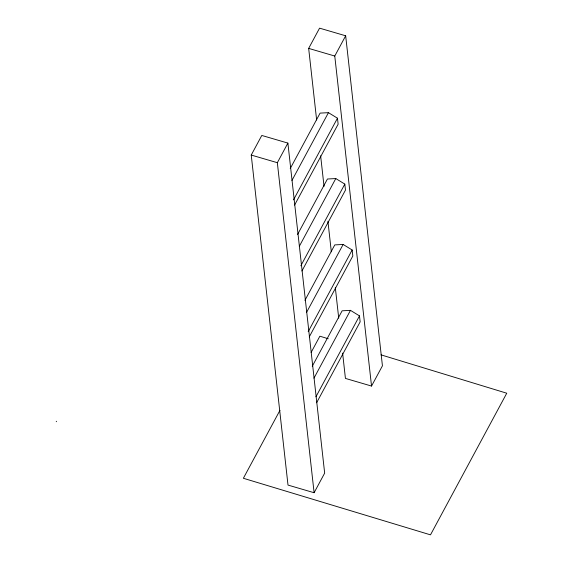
<?xml version="1.0" encoding="UTF-8"?>
<svg xmlns="http://www.w3.org/2000/svg" width="563" height="563" viewBox="0 0 563 563"><rect width="100%" height="100%" fill="white"/><g stroke="black" fill="none" stroke-linecap="round" stroke-linejoin="round"><path stroke-width="0.84" d="M56.244 421.708L56.483 421.265M251.239 155.057L261.788 135.451L287.89 143.093L324.661 473.117L314.105 492.724L288.003 485.081L251.239 155.057L277.341 162.7L314.105 492.724M316.638 119.982L308.665 48.39L319.566 28.15L345.668 35.793L382.432 365.816L371.531 386.056L345.429 378.413L342.614 353.1M277.341 162.7L287.89 143.093M371.531 386.056L334.767 56.033L345.668 35.793M290.226 168.59L320.094 113.114L328.447 112.663L337.469 118.202L338.138 124.191L294.583 205.087M291.944 180.463L328.447 112.663M293.506 199.872L337.469 118.202M297.567 234.482L327.434 179.013L335.794 178.555L344.816 184.101L345.478 190.09L301.923 270.986M299.291 246.362L335.794 178.555M300.846 265.764L344.816 184.101M304.914 300.382L334.774 244.905L343.134 244.455L352.156 249.993L352.825 255.982L309.27 336.878M306.631 312.254L343.134 244.455M308.186 331.663L352.156 249.993M279.959 410.328L243.371 478.276L430.498 534.85L506.756 393.213L381.045 354.866M311.135 352.417L319.868 336.195L328.25 338.757M312.261 366.281L342.128 310.811L350.475 310.354L359.49 315.892L360.151 321.874L316.596 402.77M313.971 378.16L350.475 310.354M315.934 396.788L359.49 315.892M308.665 48.39L334.767 56.033M320.629 155.782L324.035 186.339M327.926 221.259L331.325 251.823M335.316 287.616L338.722 318.172"/></g></svg>
